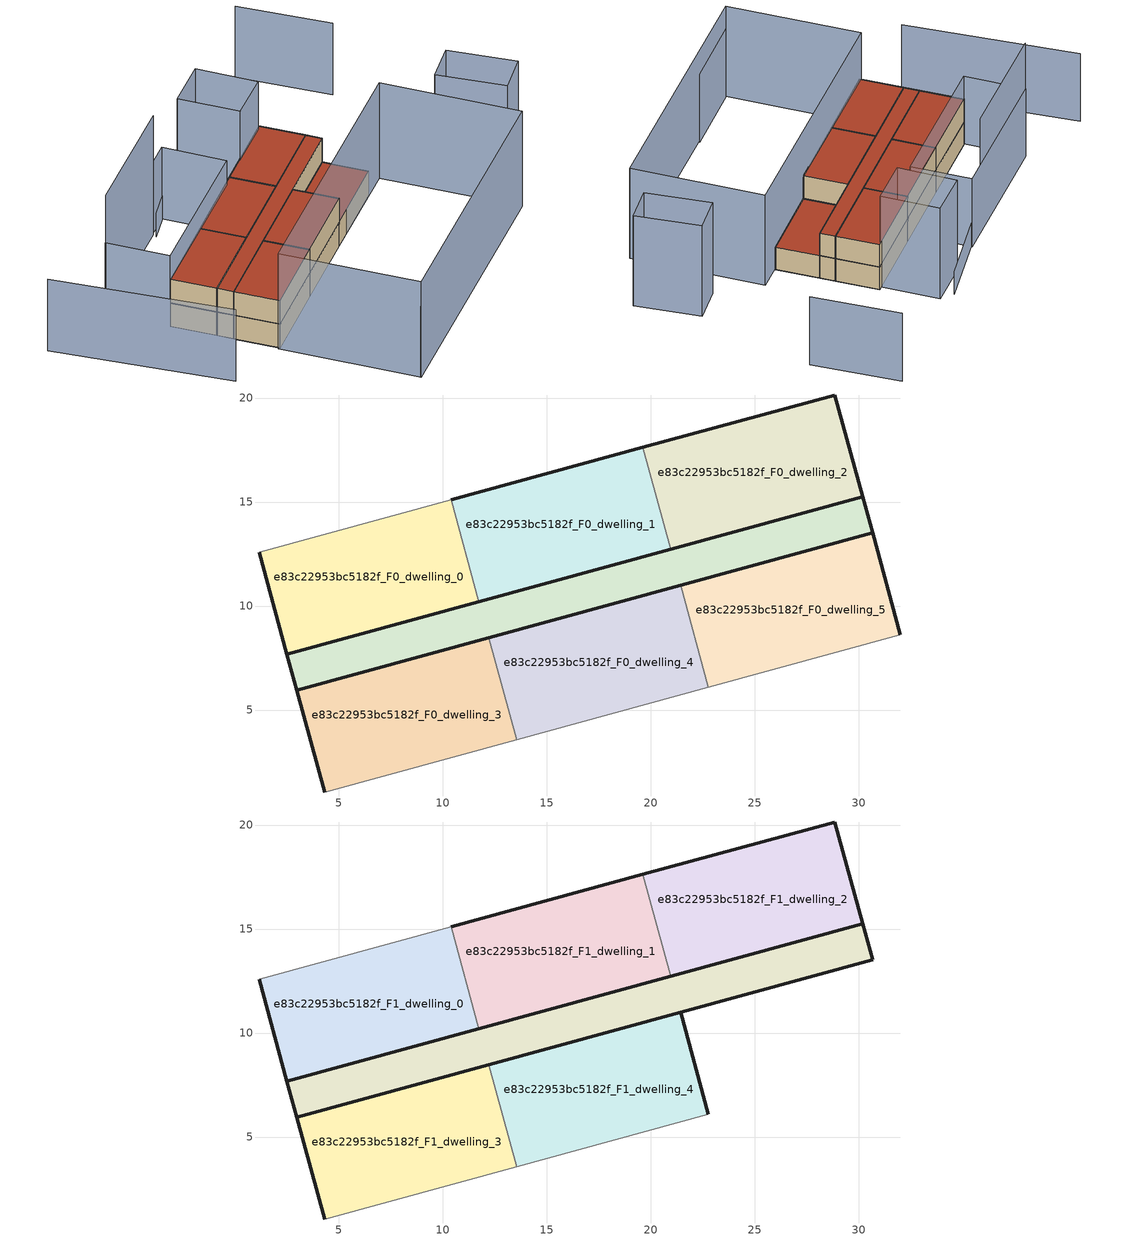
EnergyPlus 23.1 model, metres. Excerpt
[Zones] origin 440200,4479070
e83c22953bc5182f_F0_dwelling_0
 floor ground (EU_floor_Construction): 11.74,10.21 10.41,15.1 1.18,12.58 2.52,7.69 z0
 wall outside (EU_wall_Construction): 11.74,10.21 2.52,7.69 1.18,12.58 z0:3
 wall adiabatic (EU_wall_Construction): 1.18,12.58 10.41,15.1 z0:3
 wall to e83c22953bc5182f_F0_dwelling_1 (EU_wall_Construction): 10.41,15.1 11.74,10.21 z0:3
e83c22953bc5182f_F0_dwelling_1
 floor ground (EU_floor_Construction): 20.97,12.73 19.64,17.62 10.41,15.1 11.74,10.21 z0
 wall outside (EU_wall_Construction): 20.97,12.73 11.74,10.21 / 10.41,15.1 19.64,17.62 z0:3
 wall to e83c22953bc5182f_F0_dwelling_2 (EU_wall_Construction): 19.64,17.62 20.97,12.73 z0:3
e83c22953bc5182f_F0_dwelling_2
 floor ground (EU_floor_Construction): 30.2,15.26 28.86,20.15 19.64,17.62 20.97,12.73 z0
 wall outside (EU_wall_Construction): 19.64,17.62 28.86,20.15 30.2,15.26 20.97,12.73 z0:3
e83c22953bc5182f_F0_dwelling_3
 floor ground (EU_floor_Construction): 13.56,3.58 12.22,8.47 2.99,5.95 4.33,1.06 z0
 wall outside (EU_wall_Construction): 4.33,1.06 2.99,5.95 12.22,8.47 z0:3
 wall to e83c22953bc5182f_F0_dwelling_4 (EU_wall_Construction): 12.22,8.47 13.56,3.58 z0:3
 wall adiabatic (EU_wall_Construction): 13.56,3.58 4.33,1.06 z0:3
e83c22953bc5182f_F0_dwelling_4
 floor ground (EU_floor_Construction): 22.79,6.11 21.45,11 12.22,8.47 13.56,3.58 z0
 wall outside (EU_wall_Construction): 12.22,8.47 21.45,11 z0:3
 wall to e83c22953bc5182f_F0_dwelling_5 (EU_wall_Construction): 21.45,11 22.79,6.11 z0:3
 wall adiabatic (EU_wall_Construction): 22.79,6.11 13.56,3.58 z0:3
e83c22953bc5182f_F0_dwelling_5
 floor ground (EU_floor_Construction): 32.01,8.63 30.68,13.52 21.45,11 22.79,6.11 z0
 wall outside (EU_wall_Construction): 21.45,11 30.68,13.52 32.01,8.63 z0:3
 wall adiabatic (EU_wall_Construction): 32.01,8.63 22.79,6.11 z0:3
 roof outside (EU_roof_Construction): 30.68,13.52 32.01,8.63 22.79,6.11 21.45,11 z3
e83c22953bc5182f_F0_circulation
 floor ground (EU_floor_Construction): 30.68,13.52 30.2,15.26 2.52,7.69 2.99,5.95 z0
 wall outside (EU_wall_Construction): 2.99,5.95 2.52,7.69 30.2,15.26 30.68,13.52 2.99,5.95 z0:3
e83c22953bc5182f_F1_dwelling_0
 floor to e83c22953bc5182f_F0_dwelling_0 (EU_floor_Construction): 11.74,10.21 10.41,15.1 1.18,12.58 2.52,7.69 z3
 wall outside (EU_wall_Construction): 11.74,10.21 2.52,7.69 1.18,12.58 z3:6
 wall adiabatic (EU_wall_Construction): 1.18,12.58 10.41,15.1 z3:6
 wall to e83c22953bc5182f_F1_dwelling_1 (EU_wall_Construction): 10.41,15.1 11.74,10.21 z3:6
 roof outside (EU_roof_Construction): 10.41,15.1 11.74,10.21 2.52,7.69 1.18,12.58 z6
e83c22953bc5182f_F1_dwelling_1
 floor to e83c22953bc5182f_F0_dwelling_1 (EU_floor_Construction): 20.97,12.73 19.64,17.62 10.41,15.1 11.74,10.21 z3
 wall outside (EU_wall_Construction): 20.97,12.73 11.74,10.21 / 10.41,15.1 19.64,17.62 z3:6
 wall to e83c22953bc5182f_F1_dwelling_2 (EU_wall_Construction): 19.64,17.62 20.97,12.73 z3:6
 roof outside (EU_roof_Construction): 19.64,17.62 20.97,12.73 11.74,10.21 10.41,15.1 z6
e83c22953bc5182f_F1_dwelling_2
 floor to e83c22953bc5182f_F0_dwelling_2 (EU_floor_Construction): 30.2,15.26 28.86,20.15 19.64,17.62 20.97,12.73 z3
 wall outside (EU_wall_Construction): 19.64,17.62 28.86,20.15 30.2,15.26 20.97,12.73 z3:6
 roof outside (EU_roof_Construction): 28.86,20.15 30.2,15.26 20.97,12.73 19.64,17.62 z6
e83c22953bc5182f_F1_dwelling_3
 floor to e83c22953bc5182f_F0_dwelling_3 (EU_floor_Construction): 13.56,3.58 12.22,8.47 2.99,5.95 4.33,1.06 z3
 wall outside (EU_wall_Construction): 4.33,1.06 2.99,5.95 12.22,8.47 z3:6
 wall to e83c22953bc5182f_F1_dwelling_4 (EU_wall_Construction): 12.22,8.47 13.56,3.58 z3:6
 wall adiabatic (EU_wall_Construction): 13.56,3.58 4.33,1.06 z3:6
 roof outside (EU_roof_Construction): 12.22,8.47 13.56,3.58 4.33,1.06 2.99,5.95 z6
e83c22953bc5182f_F1_dwelling_4
 floor to e83c22953bc5182f_F0_dwelling_4 (EU_floor_Construction): 22.79,6.11 21.45,11 12.22,8.47 13.56,3.58 z3
 wall outside (EU_wall_Construction): 12.22,8.47 21.45,11 22.79,6.11 z3:6
 wall adiabatic (EU_wall_Construction): 22.79,6.11 13.56,3.58 z3:6
 roof outside (EU_roof_Construction): 21.45,11 22.79,6.11 13.56,3.58 12.22,8.47 z6
e83c22953bc5182f_F1_circulation
 floor to e83c22953bc5182f_F0_circulation (EU_floor_Construction): 30.68,13.52 30.2,15.26 2.52,7.69 2.99,5.95 z3
 wall outside (EU_wall_Construction): 2.99,5.95 2.52,7.69 30.2,15.26 30.68,13.52 2.99,5.95 z3:6
 roof outside (EU_roof_Construction): 30.2,15.26 30.68,13.52 2.99,5.95 2.52,7.69 z6
shading: 8.03,-13.83 16.78,-11.4 / -9.34,20.66 -3.05,1.61 / 44.68,21.61 41.65,31.64 / 1.17,12.54 -0.65,19.41 / -0.65,19.41 16.6,23.96 / 16.6,23.96 18.41,17.09 / 18.41,17.09 1.17,12.54 z0:9; 39.03,-5.61 8.1,-13.82 / 8.1,-13.82 4.12,1.17 / 4.12,1.17 35.06,9.38 / 35.06,9.38 39.03,-5.61 / 43.65,6.93 46.19,-0.38 / 46.19,-0.38 42,-1.83 / 42,-1.83 39.46,5.47 / 39.46,5.47 43.65,6.93 / 22.91,18.45 21.19,25.07 / 21.19,25.07 26.6,26.47 / 26.6,26.47 28.32,19.85 / 28.32,19.85 22.91,18.45 z0:12; 13.78,23.13 -0.62,19.34 z0:15; 25.06,27.31 13.64,22.65 z0:3
[Building]
EU S2 Campaign: North Axis=0; Terrain=City; Solar Distribution=FullExterior
[Site:Location]
Madrid: Latitude=40.5; Longitude=-3.5; Time Zone=1; Elevation=609
[SizingPeriod:WeatherFileDays]
AnnualSizingPeriod: Begin Month=1; Begin Day of Month=1; End Month=12; End Day of Month=31; Day of Week for Start Day=Monday; Use Weather File Daylight Saving Period=No; Use Weather File Rain and Snow Indicators=No
[MATERIAL]
EU_InternalMass_Material: Roughness=MediumRough; Thickness=0.1; Conductivity=1; Density=1800; Specific Heat=900; Thermal Absorptance=0.9; Solar Absorptance=0.7; Visible Absorptance=0.7
[MATERIAL:NOMASS] Roughness=MediumRough; Thermal Absorptance=0.9; Solar Absorptance=0.7; Visible Absorptance=0.7
Name | Thermal Resistance
EU_wall_NoMass | 1.60022
EU_roof_NoMass | 1.57597
EU_floor_NoMass | 0.470652
[CONSTRUCTION]
EU_wall_Construction: EU_wall_NoMass
EU_roof_Construction: EU_roof_NoMass
EU_floor_Construction: EU_floor_NoMass
EU_InternalMass_Construction: EU_InternalMass_Material
[ZONE] Type=1; Multiplier=1; Ceiling Height=autocalculate; Floor Area=autocalculate; Part of Total Floor Area=Yes
Name | Volume
e83c22953bc5182f_F0_dwelling_0; e83c22953bc5182f_F1_dwelling_0; e83c22953bc5182f_F0_dwelling_2; e83c22953bc5182f_F1_dwelling_2; e83c22953bc5182f_F0_dwelling_3; e83c22953bc5182f_F1_dwelling_3 | 145.51
e83c22953bc5182f_F0_dwelling_1; e83c22953bc5182f_F1_dwelling_1 | 145.525
e83c22953bc5182f_F0_dwelling_4; e83c22953bc5182f_F1_dwelling_4 | 145.509
e83c22953bc5182f_F0_dwelling_5 | 145.498
e83c22953bc5182f_F0_circulation; e83c22953bc5182f_F1_circulation | 154.963
[INTERNALMASS] Construction=EU_InternalMass_Construction
Name | Zone or ZoneList | Surface Area
e83c22953bc5182f_F0_dwelling_0_EU_InternalMass | e83c22953bc5182f_F0_dwelling_0 | 48.5034
e83c22953bc5182f_F0_dwelling_1_EU_InternalMass | e83c22953bc5182f_F0_dwelling_1 | 48.5034
e83c22953bc5182f_F0_dwelling_2_EU_InternalMass | e83c22953bc5182f_F0_dwelling_2 | 48.5034
e83c22953bc5182f_F0_dwelling_3_EU_InternalMass | e83c22953bc5182f_F0_dwelling_3 | 48.5027
e83c22953bc5182f_F0_dwelling_4_EU_InternalMass | e83c22953bc5182f_F0_dwelling_4 | 48.5027
e83c22953bc5182f_F0_dwelling_5_EU_InternalMass | e83c22953bc5182f_F0_dwelling_5 | 48.5027
e83c22953bc5182f_F1_dwelling_0_EU_InternalMass | e83c22953bc5182f_F1_dwelling_0 | 48.5034
e83c22953bc5182f_F1_dwelling_1_EU_InternalMass | e83c22953bc5182f_F1_dwelling_1 | 48.5034
e83c22953bc5182f_F1_dwelling_2_EU_InternalMass | e83c22953bc5182f_F1_dwelling_2 | 48.5034
e83c22953bc5182f_F1_dwelling_3_EU_InternalMass | e83c22953bc5182f_F1_dwelling_3 | 72.7541
e83c22953bc5182f_F1_dwelling_4_EU_InternalMass | e83c22953bc5182f_F1_dwelling_4 | 72.7541
[OTHEREQUIPMENT] Fuel Type=Electricity; Design Level Calculation Method=Watts/Area; Power per Zone Floor Area=1; Fraction Latent=0; Fraction Radiant=0; Fraction Lost=0; Carbon Dioxide Generation Rate=0; EndUse Subcategory=EU_Step8_InternalGains
Name | Zone or ZoneList or Space or SpaceList | Schedule
EU_Step8_InternalGain_e83c22953bc5182f_F0_dwelling_0_f000 | e83c22953bc5182f_F0_dwelling_0 | EU_Step8_GainSchedule_e83c22953bc5182f_F0_dwelling_0_f000
EU_Step8_InternalGain_e83c22953bc5182f_F0_dwelling_1_f000 | e83c22953bc5182f_F0_dwelling_1 | EU_Step8_GainSchedule_e83c22953bc5182f_F0_dwelling_1_f000
EU_Step8_InternalGain_e83c22953bc5182f_F0_dwelling_2_f000 | e83c22953bc5182f_F0_dwelling_2 | EU_Step8_GainSchedule_e83c22953bc5182f_F0_dwelling_2_f000
EU_Step8_InternalGain_e83c22953bc5182f_F0_dwelling_3_f000 | e83c22953bc5182f_F0_dwelling_3 | EU_Step8_GainSchedule_e83c22953bc5182f_F0_dwelling_3_f000
EU_Step8_InternalGain_e83c22953bc5182f_F0_dwelling_4_f000 | e83c22953bc5182f_F0_dwelling_4 | EU_Step8_GainSchedule_e83c22953bc5182f_F0_dwelling_4_f000
EU_Step8_InternalGain_e83c22953bc5182f_F0_dwelling_5_f000 | e83c22953bc5182f_F0_dwelling_5 | EU_Step8_GainSchedule_e83c22953bc5182f_F0_dwelling_5_f000
EU_Step8_InternalGain_e83c22953bc5182f_F1_dwelling_0_f000 | e83c22953bc5182f_F1_dwelling_0 | EU_Step8_GainSchedule_e83c22953bc5182f_F1_dwelling_0_f000
EU_Step8_InternalGain_e83c22953bc5182f_F1_dwelling_1_f000 | e83c22953bc5182f_F1_dwelling_1 | EU_Step8_GainSchedule_e83c22953bc5182f_F1_dwelling_1_f000
EU_Step8_InternalGain_e83c22953bc5182f_F1_dwelling_2_f000 | e83c22953bc5182f_F1_dwelling_2 | EU_Step8_GainSchedule_e83c22953bc5182f_F1_dwelling_2_f000
EU_Step8_InternalGain_e83c22953bc5182f_F1_dwelling_3_f000 | e83c22953bc5182f_F1_dwelling_3 | EU_Step8_GainSchedule_e83c22953bc5182f_F1_dwelling_3_f000
EU_Step8_InternalGain_e83c22953bc5182f_F1_dwelling_4_f000 | e83c22953bc5182f_F1_dwelling_4 | EU_Step8_GainSchedule_e83c22953bc5182f_F1_dwelling_4_f000
[ZONEINFILTRATION:DESIGNFLOWRATE] Schedule=EU_AlwaysOn; Design Flow Rate Calculation Method=Flow/Area; Flow Rate per Floor Area=0.0005; Constant Term Coefficient=1; Temperature Term Coefficient=0; Velocity Term Coefficient=0; Velocity Squared Term Coefficient=0
Name | Zone or ZoneList or Space or SpaceList
EU_Circulation_Infiltration_e83c22953bc5182f_F0_circulation | e83c22953bc5182f_F0_circulation
EU_Circulation_Infiltration_e83c22953bc5182f_F1_circulation | e83c22953bc5182f_F1_circulation
[ZONEVENTILATION:DESIGNFLOWRATE] Schedule=EU_AlwaysOn; Design Flow Rate Calculation Method=AirChanges/Hour; Air Changes per Hour=0.480704; Ventilation Type=Natural; Fan Pressure Rise=0; Fan Total Efficiency=1; Constant Term Coefficient=1; Temperature Term Coefficient=0; Velocity Term Coefficient=0; Velocity Squared Term Coefficient=0; Minimum Indoor Temperature=-100; Maximum Indoor Temperature=100; Delta Temperature=-100; Minimum Outdoor Temperature=-100; Maximum Outdoor Temperature=100; Maximum Wind Speed=40
Name | Zone or ZoneList or Space or SpaceList
EU_ConstantAir_e83c22953bc5182f_F0_dwelling_0 | e83c22953bc5182f_F0_dwelling_0
EU_ConstantAir_e83c22953bc5182f_F0_dwelling_1 | e83c22953bc5182f_F0_dwelling_1
EU_ConstantAir_e83c22953bc5182f_F0_dwelling_2 | e83c22953bc5182f_F0_dwelling_2
EU_ConstantAir_e83c22953bc5182f_F0_dwelling_3 | e83c22953bc5182f_F0_dwelling_3
EU_ConstantAir_e83c22953bc5182f_F0_dwelling_4 | e83c22953bc5182f_F0_dwelling_4
EU_ConstantAir_e83c22953bc5182f_F0_dwelling_5 | e83c22953bc5182f_F0_dwelling_5
EU_ConstantAir_e83c22953bc5182f_F1_dwelling_0 | e83c22953bc5182f_F1_dwelling_0
EU_ConstantAir_e83c22953bc5182f_F1_dwelling_1 | e83c22953bc5182f_F1_dwelling_1
EU_ConstantAir_e83c22953bc5182f_F1_dwelling_2 | e83c22953bc5182f_F1_dwelling_2
EU_ConstantAir_e83c22953bc5182f_F1_dwelling_3 | e83c22953bc5182f_F1_dwelling_3
EU_ConstantAir_e83c22953bc5182f_F1_dwelling_4 | e83c22953bc5182f_F1_dwelling_4
[HVACTEMPLATE:THERMOSTAT] Constant Heating Setpoint=20; Constant Cooling Setpoint=50
EU_HeatOnly_e83c22953bc5182f_F0_dwelling_0; EU_HeatOnly_e83c22953bc5182f_F0_dwelling_1; EU_HeatOnly_e83c22953bc5182f_F0_dwelling_2; EU_HeatOnly_e83c22953bc5182f_F0_dwelling_3; EU_HeatOnly_e83c22953bc5182f_F0_dwelling_4; EU_HeatOnly_e83c22953bc5182f_F0_dwelling_5; EU_HeatOnly_e83c22953bc5182f_F1_dwelling_0; EU_HeatOnly_e83c22953bc5182f_F1_dwelling_1; EU_HeatOnly_e83c22953bc5182f_F1_dwelling_2; EU_HeatOnly_e83c22953bc5182f_F1_dwelling_3; EU_HeatOnly_e83c22953bc5182f_F1_dwelling_4
[HVACTEMPLATE:ZONE:IDEALLOADSAIRSYSTEM] System Availability Schedule=EU_AlwaysOn; Maximum Heating Supply Air Temperature=50; Minimum Cooling Supply Air Temperature=13; Maximum Heating Supply Air Humidity Ratio=0.0156; Minimum Cooling Supply Air Humidity Ratio=0.0077; Heating Limit=NoLimit; Cooling Limit=NoLimit; Heating Availability Schedule=EU_AlwaysOn; Cooling Availability Schedule=EU_CoolingOff; Dehumidification Control Type=ConstantSensibleHeatRatio; Cooling Sensible Heat Ratio=0.7; Dehumidification Setpoint=60; Humidification Control Type=None; Humidification Setpoint=30; Outdoor Air Method=None; Outdoor Air Flow Rate per Person=0.00944; Outdoor Air Flow Rate per Zone Floor Area=0; Outdoor Air Flow Rate per Zone=0; Demand Controlled Ventilation Type=None; Outdoor Air Economizer Type=NoEconomizer; Heat Recovery Type=None; Sensible Heat Recovery Effectiveness=0.7; Latent Heat Recovery Effectiveness=0.65
Name | Template Thermostat
e83c22953bc5182f_F0_dwelling_0 | EU_HeatOnly_e83c22953bc5182f_F0_dwelling_0
e83c22953bc5182f_F0_dwelling_1 | EU_HeatOnly_e83c22953bc5182f_F0_dwelling_1
e83c22953bc5182f_F0_dwelling_2 | EU_HeatOnly_e83c22953bc5182f_F0_dwelling_2
e83c22953bc5182f_F0_dwelling_3 | EU_HeatOnly_e83c22953bc5182f_F0_dwelling_3
e83c22953bc5182f_F0_dwelling_4 | EU_HeatOnly_e83c22953bc5182f_F0_dwelling_4
e83c22953bc5182f_F0_dwelling_5 | EU_HeatOnly_e83c22953bc5182f_F0_dwelling_5
e83c22953bc5182f_F1_dwelling_0 | EU_HeatOnly_e83c22953bc5182f_F1_dwelling_0
e83c22953bc5182f_F1_dwelling_1 | EU_HeatOnly_e83c22953bc5182f_F1_dwelling_1
e83c22953bc5182f_F1_dwelling_2 | EU_HeatOnly_e83c22953bc5182f_F1_dwelling_2
e83c22953bc5182f_F1_dwelling_3 | EU_HeatOnly_e83c22953bc5182f_F1_dwelling_3
e83c22953bc5182f_F1_dwelling_4 | EU_HeatOnly_e83c22953bc5182f_F1_dwelling_4
[SIZING:ZONE] Zone Cooling Design Supply Air Temperature Input Method=SupplyAirTemperature; Zone Cooling Design Supply Air Temperature=13; Zone Heating Design Supply Air Temperature Input Method=SupplyAirTemperature; Zone Heating Design Supply Air Temperature=50; Zone Cooling Design Supply Air Humidity Ratio=0.008; Zone Heating Design Supply Air Humidity Ratio=0.008; Cooling Design Air Flow Method=DesignDay; Cooling Design Air Flow Rate=0; Cooling Minimum Air Flow per Zone Floor Area=0.000762; Cooling Minimum Air Flow=0; Cooling Minimum Air Flow Fraction=0.2; Heating Design Air Flow Method=DesignDay; Heating Design Air Flow Rate=0; Heating Maximum Air Flow per Zone Floor Area=0.002032; Heating Maximum Air Flow=0.141576; Heating Maximum Air Flow Fraction=0.3; Account for Dedicated Outdoor Air System=No; Dedicated Outdoor Air System Control Strategy=NeutralSupplyAir; Dedicated Outdoor Air Low Setpoint Temperature for Design=autosize; Dedicated Outdoor Air High Setpoint Temperature for Design=autosize; Zone Load Sizing Method=Sensible Load Only No Latent Load; Zone Latent Cooling Design Supply Air Humidity Ratio Input Method=HumidityRatioDifference; Zone Cooling Design Supply Air Humidity Ratio Difference=0.005; Zone Latent Heating Design Supply Air Humidity Ratio Input Method=HumidityRatioDifference; Zone Humidification Design Supply Air Humidity Ratio Difference=0.005
e83c22953bc5182f_F0_dwelling_0; e83c22953bc5182f_F0_dwelling_1; e83c22953bc5182f_F0_dwelling_2; e83c22953bc5182f_F0_dwelling_3; e83c22953bc5182f_F0_dwelling_4; e83c22953bc5182f_F0_dwelling_5; e83c22953bc5182f_F1_dwelling_0; e83c22953bc5182f_F1_dwelling_1; e83c22953bc5182f_F1_dwelling_2; e83c22953bc5182f_F1_dwelling_3; e83c22953bc5182f_F1_dwelling_4
[SCHEDULE:CONSTANT]
Name | Hourly Value
EU_AlwaysOn | 1
EU_CoolingOff | 0
[SCHEDULE:FILE] Column Number=1; Rows to Skip at Top=0; Number of Hours of Data=8760; Column Separator=Comma; Interpolate to Timestep=No; Minutes per Item=60; Adjust Schedule for Daylight Savings=Yes
Name | File
EU_Step8_GainSchedule_e83c22953bc5182f_F0_dwelling_0_f000 | ../../schedules/e83c22953bc5182f/e83c22953bc5182f_F0_dwelling_0_f000_gain.csv
EU_Step8_GainSchedule_e83c22953bc5182f_F0_dwelling_1_f000 | ../../schedules/e83c22953bc5182f/e83c22953bc5182f_F0_dwelling_1_f000_gain.csv
EU_Step8_GainSchedule_e83c22953bc5182f_F0_dwelling_2_f000 | ../../schedules/e83c22953bc5182f/e83c22953bc5182f_F0_dwelling_2_f000_gain.csv
EU_Step8_GainSchedule_e83c22953bc5182f_F0_dwelling_3_f000 | ../../schedules/e83c22953bc5182f/e83c22953bc5182f_F0_dwelling_3_f000_gain.csv
EU_Step8_GainSchedule_e83c22953bc5182f_F0_dwelling_4_f000 | ../../schedules/e83c22953bc5182f/e83c22953bc5182f_F0_dwelling_4_f000_gain.csv
EU_Step8_GainSchedule_e83c22953bc5182f_F0_dwelling_5_f000 | ../../schedules/e83c22953bc5182f/e83c22953bc5182f_F0_dwelling_5_f000_gain.csv
EU_Step8_GainSchedule_e83c22953bc5182f_F1_dwelling_0_f000 | ../../schedules/e83c22953bc5182f/e83c22953bc5182f_F1_dwelling_0_f000_gain.csv
EU_Step8_GainSchedule_e83c22953bc5182f_F1_dwelling_1_f000 | ../../schedules/e83c22953bc5182f/e83c22953bc5182f_F1_dwelling_1_f000_gain.csv
EU_Step8_GainSchedule_e83c22953bc5182f_F1_dwelling_2_f000 | ../../schedules/e83c22953bc5182f/e83c22953bc5182f_F1_dwelling_2_f000_gain.csv
EU_Step8_GainSchedule_e83c22953bc5182f_F1_dwelling_3_f000 | ../../schedules/e83c22953bc5182f/e83c22953bc5182f_F1_dwelling_3_f000_gain.csv
EU_Step8_GainSchedule_e83c22953bc5182f_F1_dwelling_4_f000 | ../../schedules/e83c22953bc5182f/e83c22953bc5182f_F1_dwelling_4_f000_gain.csv
